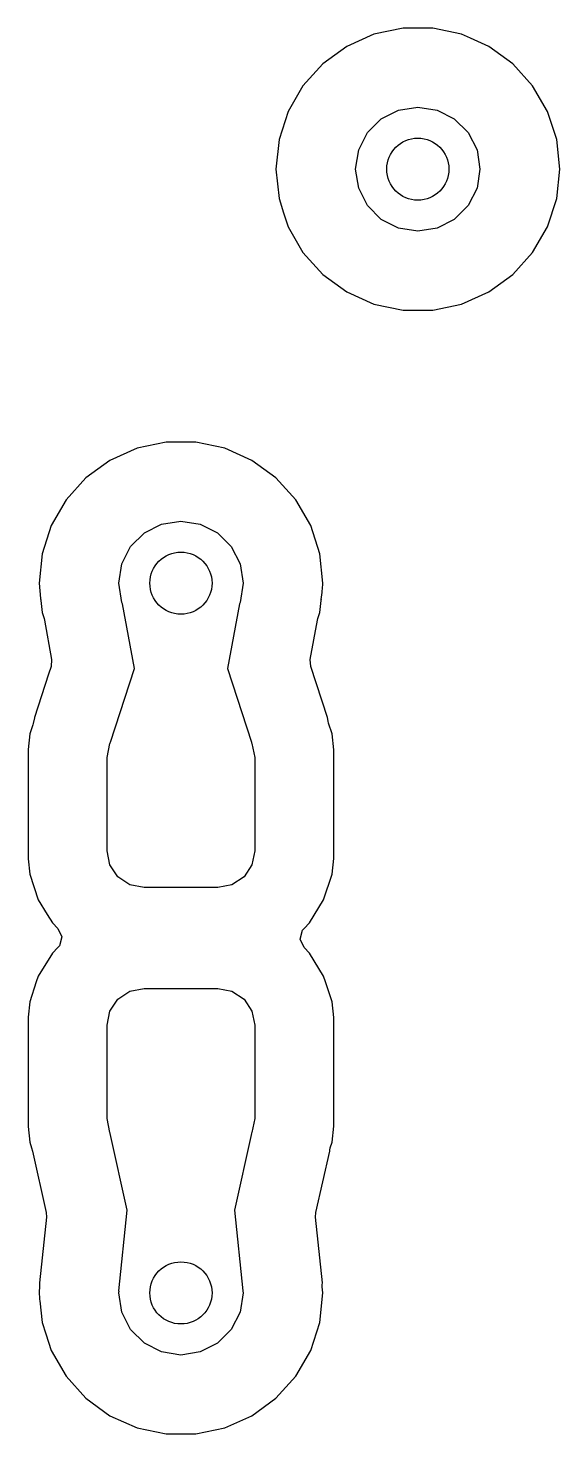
# Model space of a CAD drawing. Extents: x 106.8 to 191.4, y -142.2 to -57.6.
# Drawn here: x 165.42 to 168.84, y -101.34 to -92.28 of the extents above; entities that cross this region are included whole.
import ezdxf

# ---------------------------------------------------------------- set-up
doc = ezdxf.new("R2010")
doc.units = 0
doc.layers.add('BLACK', color=7, linetype='CONTINUOUS')

msp = doc.modelspace()

# ---------------------------------------------------------------- linework, layer by layer
at = {"layer": 'BLACK', "linetype": 'CONTINUOUS'}
for p, q in [((167.649, -92.3238), (167.474, -92.4015)), ((167.836, -92.2841), (167.649, -92.3238)), ((168.027, -92.2841), (167.836, -92.2841)), ((168.213, -92.3238), (168.027, -92.2841)), ((168.27, -92.349), (168.213, -92.3238)), ((168.388, -92.4015), (168.27, -92.349)), ((167.474, -92.4015), (167.32, -92.5137)), ((168.542, -92.5137), (168.388, -92.4015)), ((167.32, -92.5137), (167.192, -92.6557)), ((168.67, -92.6557), (168.542, -92.5137)), ((167.192, -92.6557), (167.097, -92.821)), ((168.766, -92.821), (168.67, -92.6557)), ((167.097, -92.821), (167.038, -93.0027)), ((167.696, -92.869), (167.807, -92.8122)), ((167.807, -92.8122), (167.931, -92.7926)), ((167.931, -92.7926), (168.055, -92.8122)), ((168.055, -92.8122), (168.166, -92.869)), ((168.825, -93.0027), (168.766, -92.821)), ((167.607, -92.9575), (167.696, -92.869)), ((168.166, -92.869), (168.255, -92.9575)), ((167.038, -93.0027), (167.018, -93.1926)), ((167.551, -93.069), (167.607, -92.9575)), ((168.255, -92.9575), (168.312, -93.069)), ((168.845, -93.1926), (168.825, -93.0027)), ((167.531, -93.1926), (167.551, -93.069)), ((168.312, -93.069), (168.331, -93.1926)), ((167.018, -93.1926), (167.038, -93.3825)), ((167.551, -93.3162), (167.531, -93.1926)), ((168.331, -93.1926), (168.312, -93.3162)), ((168.825, -93.3825), (168.845, -93.1926)), ((167.607, -93.4277), (167.551, -93.3162)), ((168.312, -93.3162), (168.255, -93.4277)), ((167.038, -93.3825), (167.067, -93.4733)), ((167.696, -93.5162), (167.607, -93.4277)), ((168.255, -93.4277), (168.166, -93.5162)), ((168.766, -93.5642), (168.825, -93.3825)), ((167.067, -93.4733), (167.097, -93.5642)), ((167.807, -93.573), (167.696, -93.5162)), ((168.166, -93.5162), (168.055, -93.573)), ((167.097, -93.5642), (167.192, -93.7295)), ((167.931, -93.5926), (167.807, -93.573)), ((168.055, -93.573), (167.931, -93.5926)), ((168.67, -93.7295), (168.766, -93.5642)), ((167.192, -93.7295), (167.32, -93.8715)), ((168.542, -93.8715), (168.67, -93.7295)), ((167.32, -93.8715), (167.474, -93.9837)), ((168.388, -93.9837), (168.542, -93.8715)), ((167.474, -93.9837), (167.649, -94.0614)), ((168.213, -94.0614), (168.388, -93.9837)), ((167.649, -94.0614), (167.836, -94.1011)), ((168.027, -94.1011), (168.213, -94.0614)), ((167.836, -94.1011), (168.027, -94.1011)), ((166.125, -94.9908), (165.95, -95.0685)), ((166.312, -94.9511), (166.125, -94.9908)), ((166.503, -94.9511), (166.312, -94.9511)), ((166.689, -94.9908), (166.503, -94.9511)), ((166.864, -95.0685), (166.689, -94.9908)), ((166.689, -94.9908), (166.689, -94.9908)), ((165.95, -95.0685), (165.796, -95.1807)), ((167.018, -95.1807), (166.864, -95.0685)), ((165.796, -95.1807), (165.668, -95.3227)), ((167.146, -95.3227), (167.018, -95.1807)), ((165.668, -95.3227), (165.573, -95.488)), ((167.242, -95.488), (167.146, -95.3227)), ((165.573, -95.488), (165.514, -95.6697)), ((166.083, -95.6245), (166.172, -95.536)), ((166.172, -95.536), (166.283, -95.4792)), ((166.283, -95.4792), (166.407, -95.4596)), ((166.407, -95.4596), (166.531, -95.4792)), ((166.531, -95.4792), (166.642, -95.536)), ((166.642, -95.536), (166.731, -95.6245)), ((167.301, -95.6697), (167.242, -95.488)), ((166.027, -95.736), (166.083, -95.6245)), ((166.731, -95.6245), (166.788, -95.736)), ((165.514, -95.6697), (165.494, -95.8596)), ((167.321, -95.8596), (167.301, -95.6697)), ((166.007, -95.8596), (166.027, -95.736)), ((166.788, -95.736), (166.807, -95.8596)), ((165.494, -95.8596), (165.504, -95.9585)), ((166.027, -95.9832), (166.007, -95.8596)), ((166.807, -95.8596), (166.788, -95.9832)), ((167.316, -95.908), (167.317, -95.8982)), ((167.317, -95.8982), (167.321, -95.8596)), ((165.504, -95.9585), (165.504, -95.9644)), ((165.504, -95.9644), (165.504, -95.9656)), ((165.504, -95.9656), (165.505, -95.9659)), ((165.505, -95.9659), (165.505, -95.9724)), ((165.505, -95.9724), (165.514, -96.0495)), ((166.031, -95.9923), (166.027, -95.9832)), ((166.108, -96.4101), (166.031, -95.9923)), ((166.783, -95.9923), (166.707, -96.4101)), ((166.788, -95.9832), (166.783, -95.9923)), ((167.301, -96.0495), (167.309, -95.9724)), ((167.309, -95.9724), (167.31, -95.9659)), ((167.31, -95.9659), (167.309, -95.9675)), ((167.309, -95.9675), (167.31, -95.9665)), ((167.31, -95.9656), (167.316, -95.9203)), ((167.31, -95.9665), (167.31, -95.9656)), ((167.316, -95.9182), (167.316, -95.908)), ((167.316, -95.9203), (167.316, -95.9182)), ((165.514, -96.0495), (165.526, -96.0876)), ((167.288, -96.0876), (167.301, -96.0495)), ((167.301, -96.0495), (167.301, -96.0495)), ((167.301, -96.0495), (167.301, -96.0495)), ((165.526, -96.0876), (165.529, -96.099)), ((165.529, -96.099), (165.575, -96.3525)), ((167.239, -96.3525), (167.285, -96.099)), ((167.285, -96.099), (167.288, -96.0876)), ((165.575, -96.3525), (165.572, -96.3955)), ((167.242, -96.3955), (167.239, -96.3525)), ((165.572, -96.3955), (165.555, -96.447)), ((165.953, -96.8848), (166.108, -96.4101)), ((166.707, -96.4101), (166.862, -96.8848)), ((167.35, -96.7254), (167.242, -96.3955)), ((165.555, -96.447), (165.464, -96.7254)), ((165.454, -96.7717), (165.434, -96.8312)), ((165.456, -96.7631), (165.454, -96.7717)), ((165.464, -96.7275), (165.456, -96.7631)), ((165.464, -96.7254), (165.464, -96.7275)), ((165.464, -96.7275), (165.464, -96.7275)), ((167.354, -96.7486), (167.35, -96.7254)), ((167.357, -96.7611), (167.354, -96.7486)), ((167.38, -96.8312), (167.357, -96.7611)), ((165.434, -96.8312), (165.424, -96.9312)), ((165.932, -96.9831), (165.95, -96.8922)), ((165.95, -96.8922), (165.952, -96.8894)), ((165.952, -96.8893), (165.953, -96.8848)), ((165.952, -96.8894), (165.952, -96.8893)), ((166.862, -96.8848), (166.861, -96.8882)), ((166.861, -96.8882), (166.864, -96.8922)), ((166.864, -96.8922), (166.882, -96.9831)), ((167.391, -96.9334), (167.38, -96.8312)), ((167.38, -96.8312), (167.38, -96.8312)), ((165.424, -96.9312), (165.424, -96.9312)), ((165.424, -96.9312), (165.424, -96.9334)), ((165.424, -96.9334), (165.424, -96.9356)), ((165.424, -96.9356), (165.424, -96.9356)), ((165.424, -96.9356), (165.424, -97.6306)), ((165.932, -97.5831), (165.932, -96.9831)), ((166.882, -96.9831), (166.882, -97.5831)), ((167.391, -97.6328), (167.391, -96.9334)), ((165.95, -97.674), (165.932, -97.5831)), ((166.882, -97.5831), (166.864, -97.674)), ((165.424, -97.6306), (165.424, -97.6306)), ((165.424, -97.6306), (165.424, -97.6328)), ((165.424, -97.6328), (165.424, -97.635)), ((165.424, -97.635), (165.424, -97.635)), ((165.424, -97.635), (165.434, -97.735)), ((166.002, -97.751), (165.95, -97.674)), ((166.864, -97.674), (166.813, -97.751)), ((167.38, -97.735), (167.391, -97.6328)), ((165.434, -97.735), (165.489, -97.9005)), ((166.079, -97.8025), (166.002, -97.751)), ((166.17, -97.8206), (166.079, -97.8025)), ((166.735, -97.8025), (166.645, -97.8206)), ((166.813, -97.751), (166.735, -97.8025)), ((167.325, -97.9005), (167.38, -97.735)), ((166.645, -97.8206), (166.17, -97.8206)), ((165.489, -97.9005), (165.489, -97.9005)), ((165.489, -97.9005), (165.547, -97.9952)), ((167.234, -98.0489), (167.325, -97.9005)), ((165.547, -97.9952), (165.58, -98.0489)), ((165.58, -98.0489), (165.615, -98.0834)), ((167.199, -98.0835), (167.234, -98.0489)), ((165.615, -98.0834), (165.64, -98.1379)), ((165.64, -98.1379), (165.625, -98.196)), ((167.174, -98.1533), (167.189, -98.0952)), ((167.199, -98.2078), (167.174, -98.1533)), ((167.189, -98.0952), (167.199, -98.0835)), ((165.58, -98.2423), (165.489, -98.3907)), ((165.615, -98.2078), (165.58, -98.2423)), ((165.625, -98.196), (165.615, -98.2078)), ((167.234, -98.2423), (167.199, -98.2078)), ((167.325, -98.3907), (167.234, -98.2423)), ((165.476, -98.4285), (165.434, -98.5562)), ((165.489, -98.3907), (165.476, -98.4285)), ((167.338, -98.4285), (167.325, -98.3907)), ((167.325, -98.3907), (167.325, -98.3907)), ((167.38, -98.5562), (167.338, -98.4285)), ((166.002, -98.5402), (166.079, -98.4887)), ((166.079, -98.4887), (166.17, -98.4706)), ((166.17, -98.4706), (166.645, -98.4706)), ((166.645, -98.4706), (166.735, -98.4887)), ((166.735, -98.4887), (166.813, -98.5402)), ((165.434, -98.5562), (165.424, -98.6562)), ((165.434, -98.5562), (165.434, -98.5562)), ((165.932, -98.7081), (165.95, -98.6172)), ((165.95, -98.6172), (166.002, -98.5402)), ((166.813, -98.5402), (166.864, -98.6172)), ((166.864, -98.6172), (166.882, -98.7081)), ((167.391, -98.6584), (167.38, -98.5562)), ((165.424, -98.6562), (165.424, -98.6562)), ((165.424, -98.6562), (165.424, -98.6584)), ((165.424, -98.6584), (165.424, -98.6606)), ((165.424, -98.6606), (165.424, -98.6606)), ((165.424, -98.6606), (165.424, -99.3556)), ((165.932, -99.3081), (165.932, -98.7081)), ((166.882, -98.7081), (166.882, -99.3081)), ((167.391, -99.3578), (167.391, -98.6584)), ((165.95, -99.399), (165.932, -99.3081)), ((166.882, -99.3081), (166.864, -99.399)), ((165.424, -99.3556), (165.424, -99.3556)), ((165.424, -99.3556), (165.424, -99.3578)), ((165.424, -99.3578), (165.424, -99.36)), ((165.424, -99.36), (165.424, -99.36)), ((165.424, -99.36), (165.434, -99.46)), ((165.952, -99.4022), (165.95, -99.399)), ((165.952, -99.4059), (165.952, -99.4022)), ((166.062, -99.8981), (165.952, -99.4059)), ((166.862, -99.4059), (166.752, -99.8981)), ((166.864, -99.399), (166.862, -99.4016)), ((166.862, -99.4016), (166.863, -99.4024)), ((166.863, -99.4024), (166.862, -99.4059)), ((167.38, -99.46), (167.391, -99.3578)), ((165.434, -99.46), (165.446, -99.4975)), ((165.446, -99.4975), (165.451, -99.5177)), ((165.451, -99.5177), (165.54, -99.9147)), ((167.275, -99.9147), (167.364, -99.5182)), ((167.364, -99.5182), (167.365, -99.5113)), ((167.365, -99.5113), (167.368, -99.4964)), ((167.368, -99.4964), (167.38, -99.46)), ((165.541, -99.943), (165.498, -100.366)), ((165.54, -99.9147), (165.541, -99.943)), ((166.008, -100.419), (166.062, -99.8981)), ((166.752, -99.8981), (166.806, -100.419)), ((167.273, -99.943), (167.275, -99.9147)), ((167.317, -100.366), (167.273, -99.943)), ((165.495, -100.415), (165.494, -100.432)), ((165.496, -100.403), (165.495, -100.415)), ((165.498, -100.367), (165.496, -100.392)), ((165.496, -100.392), (165.496, -100.392)), ((165.496, -100.392), (165.496, -100.392)), ((165.496, -100.392), (165.496, -100.393)), ((165.496, -100.393), (165.496, -100.393)), ((165.496, -100.393), (165.496, -100.393)), ((165.496, -100.393), (165.496, -100.393)), ((165.496, -100.393), (165.496, -100.395)), ((165.496, -100.395), (165.496, -100.395)), ((165.496, -100.395), (165.496, -100.403)), ((165.498, -100.366), (165.498, -100.367)), ((166.007, -100.432), (166.009, -100.421)), ((166.008, -100.42), (166.008, -100.419)), ((166.009, -100.421), (166.008, -100.42)), ((166.806, -100.419), (166.805, -100.42)), ((166.805, -100.42), (166.807, -100.432)), ((167.316, -100.379), (167.317, -100.366)), ((167.316, -100.392), (167.316, -100.379)), ((167.321, -100.432), (167.316, -100.392)), ((165.494, -100.432), (165.497, -100.466)), ((165.497, -100.466), (165.498, -100.473)), ((165.498, -100.473), (165.498, -100.475)), ((165.498, -100.475), (165.499, -100.482)), ((165.499, -100.482), (165.514, -100.622)), ((166.027, -100.555), (166.007, -100.432)), ((166.807, -100.432), (166.788, -100.555)), ((167.301, -100.622), (167.321, -100.432)), ((166.083, -100.667), (166.027, -100.555)), ((166.788, -100.555), (166.731, -100.667)), ((165.514, -100.622), (165.537, -100.695)), ((165.537, -100.695), (165.573, -100.803)), ((166.172, -100.755), (166.083, -100.667)), ((166.731, -100.667), (166.642, -100.755)), ((167.242, -100.803), (167.301, -100.622)), ((166.283, -100.812), (166.172, -100.755)), ((166.642, -100.755), (166.531, -100.812)), ((165.573, -100.803), (165.668, -100.969)), ((166.407, -100.832), (166.283, -100.812)), ((166.531, -100.812), (166.407, -100.832)), ((167.146, -100.969), (167.242, -100.803)), ((165.668, -100.969), (165.796, -101.11)), ((167.018, -101.11), (167.146, -100.969)), ((165.796, -101.11), (165.95, -101.223)), ((166.864, -101.223), (167.018, -101.11)), ((165.95, -101.223), (166.125, -101.3)), ((166.689, -101.3), (166.864, -101.223)), ((166.125, -101.3), (166.312, -101.34)), ((166.503, -101.34), (166.689, -101.3)), ((166.312, -101.34), (166.503, -101.34))]:
    msp.add_line(p, q, dxfattribs=at)
at = {"layer": 'BLACK'}
for centre in [(167.931, -93.1926), (166.407, -95.8596), (166.407, -100.432)]:
    msp.add_circle(centre, 0.2, dxfattribs=at)

doc.saveas('drawing.dxf')
